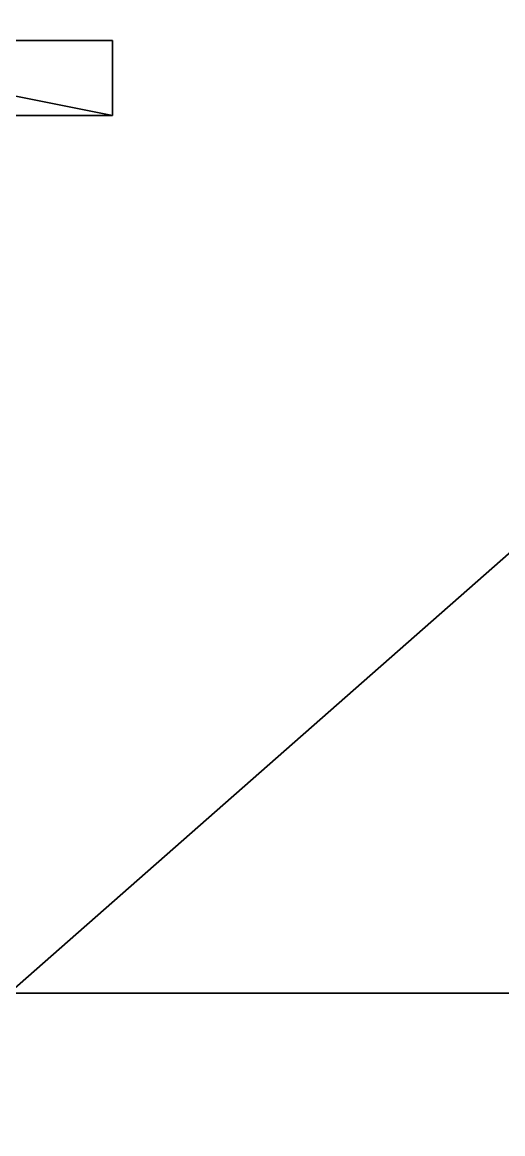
# Model space of a CAD drawing. Extents: x 0 to 4068, y -4475 to 0.
# Drawn here: x 2154.4 to 2205.6, y -2901 to -2782.6 of the extents above; entities that cross this region are included whole.
import ezdxf

# ---------------------------------------------------------------- set-up
doc = ezdxf.new("R2010")
doc.units = 0
for name, color, linetype in [('LAYER0', 7, 'CONTINUOUS'), ('LAYER10', 7, 'CONTINUOUS'), ('LAYER11', 7, 'CONTINUOUS'), ('LAYER24', 2, 'CONTINUOUS'), ('LAYER5', 7, 'CONTINUOUS'), ('LAYER6', 7, 'CONTINUOUS'), ('LAYER7', 7, 'CONTINUOUS'), ('LAYER8', 7, 'CONTINUOUS')]:
    doc.layers.add(name, color=color, linetype=linetype)

msp = doc.modelspace()

# ---------------------------------------------------------------- linework, layer by layer
at = {"layer": 'LAYER0', "invisible_edges": 1}
for points in [[(4068, 0), (0, -4475), (0, 0), (4068, 0)], [(0, -4475), (4068, 0), (4068, -4475), (0, -4475)]]:
    msp.add_3dface(points, dxfattribs=at)
at = {"layer": 'LAYER10', "invisible_edges": 1}
for points in [[(2299, -2757.52, 5), (2153, -2886, 2415), (2299, -2757.52, 2415), (2299, -2757.52, 5)], [(2153, -2886, 2415), (2299, -2757.52, 5), (2153, -2886, 5), (2153, -2886, 2415)]]:
    msp.add_3dface(points, dxfattribs=at)
at = {"layer": 'LAYER11', "invisible_edges": 1}
for points in [[(2303, -2754, 2415), (2153, -150, 2415), (2153, -2886, 2415), (2303, -2754, 2415)], [(2299, -2757.52, 2415), (2153, -2886, 2415), (2299, -2886, 2415), (2299, -2757.52, 2415)]]:
    msp.add_3dface(points, dxfattribs=at)
at = {"layer": 'LAYER24'}
for points in [[(2124, -2792.5, 832), (2164, -2792.5, 832), (2124, -2784.5, 832), (2124, -2792.5, 832)], [(2124, -2784.5, 832), (2164, -2792.5, 832), (2164, -2784.5, 832), (2124, -2784.5, 832)], [(2124, -2784.5, 832), (2164, -2784.5, 832), (2124, -2784.5, 824), (2124, -2784.5, 832)], [(2124, -2784.5, 824), (2164, -2784.5, 832), (2164, -2784.5, 824), (2124, -2784.5, 824)], [(2124, -2792.5, 824), (2124, -2784.5, 824), (2164, -2792.5, 824), (2124, -2792.5, 824)], [(2164, -2792.5, 824), (2124, -2784.5, 824), (2164, -2784.5, 824), (2164, -2792.5, 824)], [(2124, -2792.5, 2323), (2164, -2792.5, 2323), (2124, -2784.5, 2323), (2124, -2792.5, 2323)], [(2124, -2784.5, 2323), (2164, -2792.5, 2323), (2164, -2784.5, 2323), (2124, -2784.5, 2323)], [(2124, -2784.5, 2323), (2164, -2784.5, 2323), (2124, -2784.5, 2315), (2124, -2784.5, 2323)], [(2124, -2784.5, 2315), (2164, -2784.5, 2323), (2164, -2784.5, 2315), (2124, -2784.5, 2315)], [(2124, -2792.5, 2315), (2124, -2784.5, 2315), (2164, -2792.5, 2315), (2124, -2792.5, 2315)], [(2164, -2792.5, 2315), (2124, -2784.5, 2315), (2164, -2784.5, 2315), (2164, -2792.5, 2315)], [(2164, -2792.5, 824), (2164, -2784.5, 824), (2164, -2792.5, 832), (2164, -2792.5, 824)], [(2164, -2792.5, 832), (2164, -2784.5, 824), (2164, -2784.5, 832), (2164, -2792.5, 832)], [(2164, -2792.5, 2315), (2164, -2784.5, 2315), (2164, -2792.5, 2323), (2164, -2792.5, 2315)], [(2164, -2792.5, 2323), (2164, -2784.5, 2315), (2164, -2784.5, 2323), (2164, -2792.5, 2323)], [(2124, -2792.5, 824), (2164, -2792.5, 824), (2124, -2792.5, 832), (2124, -2792.5, 824)], [(2124, -2792.5, 832), (2164, -2792.5, 824), (2164, -2792.5, 832), (2124, -2792.5, 832)], [(2124, -2792.5, 2315), (2164, -2792.5, 2315), (2124, -2792.5, 2323), (2124, -2792.5, 2315)], [(2124, -2792.5, 2323), (2164, -2792.5, 2315), (2164, -2792.5, 2323), (2124, -2792.5, 2323)]]:
    msp.add_3dface(points, dxfattribs=at)
at = {"layer": 'LAYER5', "invisible_edges": 1}
for points in [[(4068, -4475, 5), (0, 0, 5), (0, -4475, 5), (4068, -4475, 5)], [(0, 0, 5), (4068, -4475, 5), (4068, 0, 5), (0, 0, 5)]]:
    msp.add_3dface(points, dxfattribs=at)
at = {"layer": 'LAYER6'}
for points, invisible_edges in [([(2303, 0, 5), (2153, -2886, 5), (2153, -150, 5), (2303, 0, 5)], 1), ([(2153, -2886, 5), (2303, 0, 5), (2303, -2754, 5), (2153, -2886, 5)], 1), ([(2299, -2886, 5), (2153, -2886, 5), (2299, -2757.52, 5), (2299, -2886, 5)], 2)]:
    msp.add_3dface(points, dxfattribs=dict(at, invisible_edges=invisible_edges))
at = {"layer": 'LAYER7', "invisible_edges": 1}
for points in [[(2153, -2886, 5), (2299, -2886, 2415), (2153, -2886, 2415), (2153, -2886, 5)], [(2299, -2886, 2415), (2153, -2886, 5), (2299, -2886, 5), (2299, -2886, 2415)]]:
    msp.add_3dface(points, dxfattribs=at)
at = {"layer": 'LAYER8', "invisible_edges": 1}
for points in [[(2303, -2754, 2415), (2153, -2886, 5), (2303, -2754, 5), (2303, -2754, 2415)], [(2153, -2886, 5), (2303, -2754, 2415), (2153, -2886, 2415), (2153, -2886, 5)]]:
    msp.add_3dface(points, dxfattribs=at)

doc.saveas('drawing.dxf')
